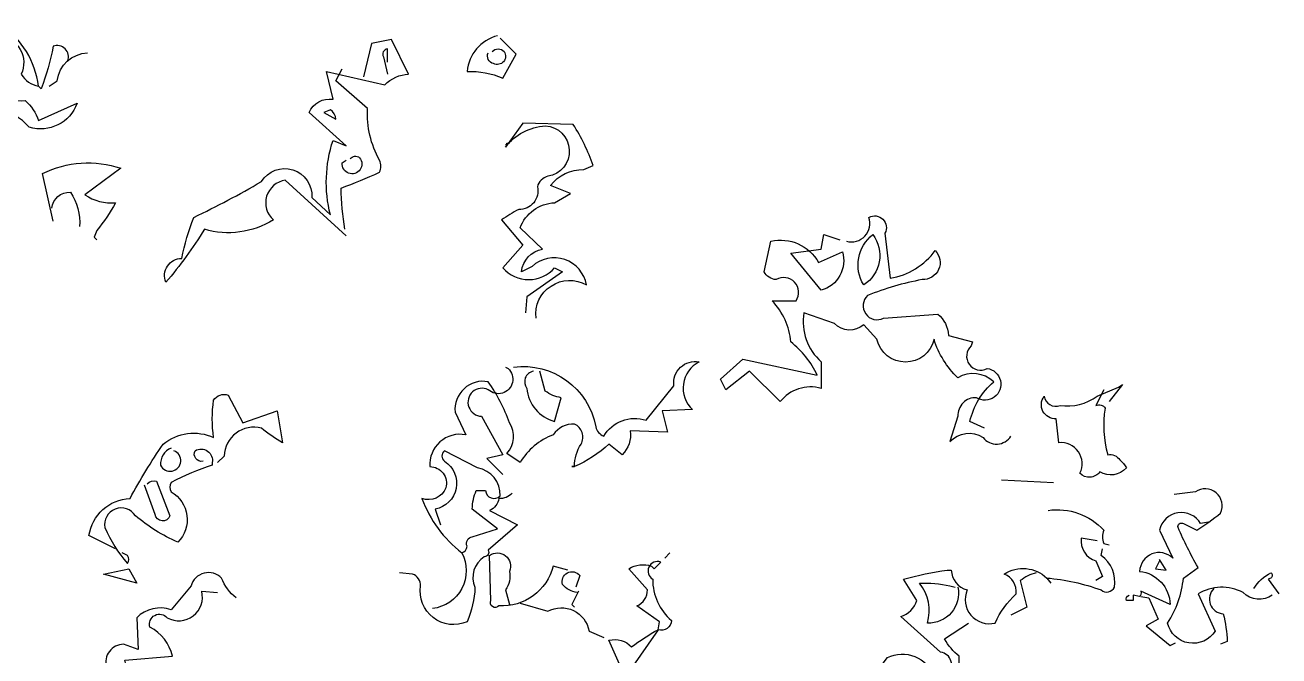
# Model space of a CAD drawing. Extents: x 951.8 to 961.6, y 1779.7 to 1793.2.
# Drawn here: x 955.05 to 961.4, y 1790.01 to 1793.21 of the extents above; entities that cross this region are included whole.
import ezdxf

# ---------------------------------------------------------------- set-up
doc = ezdxf.new("R2010")
doc.units = 0
doc.layers.get('0').update_dxf_attribs({"linetype": 'CONTINUOUS'})

msp = doc.modelspace()

# ---------------------------------------------------------------- linework, layer by layer
at = {"linetype": 'CONTINUOUS'}
for points in [[(954.7546, 1792.9771), (954.721, 1793.0511), (954.7142, 1793.0578, -0.240921), (954.9227, 1792.957), (954.9428, 1792.957, 0.236053), (954.9227, 1793.1519, -0.5), (955.0302, 1792.957, 0.236053), (955.1176, 1792.8965, 0.211075), (954.9294, 1793.2057, 0.162277), (954.9227, 1793.1385), (954.9092, 1793.1385, -0.383194), (954.8487, 1793.0444, -0.056625), (954.7613, 1793.0645), (954.7479, 1793.0645)], [(957.4437, 1793.1519, 0.315994), (957.2891, 1792.9704, -0.114075), (957.4706, 1792.9368), (957.5378, 1793.0578), (957.4571, 1793.1385)], [(955.2655, 1793.0242, 0.651581), (955.1916, 1793.0982, -0.045349), (955.1311, 1792.883), (955.1176, 1792.8965)], [(956.6773, 1792.1368), (956.368, 1792.4192, 0.636124), (956.3075, 1792.2175, -0.212875), (955.958, 1792.1704, -0.040161), (955.763, 1791.9015, -0.538727), (955.8437, 1792.0225, -0.038391), (955.9042, 1792.2309, 0.023422), (956.247, 1792.4124, -0.778931), (956.5025, 1792.3318), (956.5966, 1792.2444, -0.14267), (956.6101, 1792.6208), (956.6773, 1792.5939), (956.489, 1792.762, -0.349304), (956.6101, 1792.8292), (956.5764, 1792.9704), (956.8722, 1792.9032, -0.186783), (956.9933, 1792.957), (956.9059, 1793.1318), (956.805, 1793.1116), (956.7647, 1792.9435)], [(956.8857, 1793.0175), (956.8857, 1793.0847, 0.535172), (956.8655, 1793.0444), (956.8857, 1792.957)], [(957.4168, 1793.0713, -0.449051), (957.4773, 1793.0713, -0.780762), (957.4235, 1793.0108, -0.5), (957.3966, 1793.0645)], [(955.1714, 1792.8965), (955.2117, 1792.9234, -0.365204), (955.3664, 1793.0645)], [(954.8016, 1792.8158, 0.143021), (954.7613, 1792.957, -0.358047), (954.889, 1792.8696, 0.172546), (955.0504, 1792.8225, -0.123093), (955.1176, 1792.7217), (955.3126, 1792.8091, -0.40274), (955.0706, 1792.6881, 0.082748), (954.9966, 1792.7486, -0.343094), (954.7613, 1792.5133)], [(956.6706, 1792.1704, -0.04158), (956.6504, 1792.3788, 0.012192), (956.8454, 1792.4595, 0.248367), (956.8454, 1792.52, -0.13884), (956.7848, 1792.7822), (956.6235, 1792.9234), (956.6571, 1792.9839)], [(956.563, 1792.762), (956.6235, 1792.7284, 0.276978), (956.5966, 1792.7755), (956.563, 1792.762)], [(957.6386, 1791.72, -0.61586), (957.8941, 1791.8881, 0.591492), (957.6185, 1791.9822), (957.5647, 1791.9553, -0.334061), (957.6723, 1792.0696), (957.558, 1792.1771, -0.300079), (957.7328, 1792.3049), (957.8134, 1792.3519), (957.7126, 1792.3923, -0.24559), (957.8807, 1792.4729), (957.9277, 1792.4931, 0.064346), (957.8269, 1792.7015), (957.5714, 1792.7082), (957.484, 1792.5872, -0.216293), (957.6857, 1792.6948, -0.89946), (957.6991, 1792.4393, 0.265564), (957.6454, 1792.3855, -0.5), (957.5512, 1792.2713, 0.034439), (957.4638, 1792.2175), (957.5714, 1792.0897), (957.4706, 1791.9755, 0.461777), (957.7328, 1791.9755), (957.7731, 1791.9553), (957.5916, 1791.8276), (957.5849, 1791.7469)], [(955.1916, 1792.2108), (955.1378, 1792.4528, -0.198578), (955.5344, 1792.4797), (955.3529, 1792.3452, 0.173447), (955.5075, 1792.3049, -0.044205), (955.4134, 1792.1637), (955.4, 1792.1301), (955.4134, 1792.1166)], [(956.6975, 1792.5267, -0.442368), (956.7445, 1792.5334, -1.516525), (956.6571, 1792.5066), (956.6773, 1792.52)], [(955.1848, 1792.278, -0.388977), (955.279, 1792.3587, -0.162277), (955.326, 1792.1839)], [(959.2118, 1792.1099, 0.600372), (959.326, 1792.2309, -0.753342), (959.4067, 1792.1502), (959.4336, 1791.9217, 0.194229), (959.6622, 1792.0629, -0.678314), (959.595, 1791.915, 0.051498), (959.3193, 1791.8343, 0.881622), (959.4, 1791.72), (959.6756, 1791.7402, -0.201935), (959.7294, 1791.6326), (959.8504, 1791.599), (959.8437, 1791.5788, 0.881622), (959.9244, 1791.4645, -1.244614), (959.8706, 1791.3166, 0.436066), (959.7765, 1791.2225), (959.7361, 1791.0948, -0.359619), (959.9042, 1791.1149, 0.522507), (960.0454, 1791.1217)], [(959.9109, 1791.162), (959.837, 1791.1956, -0.157089), (959.958, 1791.3973, 0.333328), (959.7765, 1791.4175, -0.128128), (959.6555, 1791.6124, -0.797302), (959.3664, 1791.6124), (959.2992, 1791.6864, -0.408356), (959.1513, 1791.6931), (958.9966, 1791.7469, 0.259506), (959.084, 1791.4981), (959.084, 1791.3637, 0.302765), (958.8756, 1791.2965), (958.721, 1791.4511), (958.6, 1791.357), (958.5731, 1791.4107), (958.6874, 1791.5116), (959.0639, 1791.4309, 0.117401), (958.9294, 1791.599, 0.173203), (958.8353, 1791.8074), (958.9563, 1791.8074, 0.806671), (958.8555, 1791.915, -0.276978), (958.7949, 1791.9553), (958.8286, 1792.1099, -0.330963), (959.0706, 1792.0023), (959.1916, 1792.0561, -0.419418), (959.084, 1791.8612), (958.9294, 1792.0494), (959.084, 1792.0696), (959.0975, 1792.1435), (959.1781, 1792.1166)], [(959.3462, 1792.1435, -0.434998), (959.2992, 1791.8881, -0.383423), (959.3462, 1792.1435)], [(957.5244, 1791.4713, -0.4021), (957.9412, 1791.1687, 0.236053), (957.9815, 1791.1217, -0.350769), (958.1966, 1791.2023), (958.3378, 1791.3771, -0.513931), (958.4655, 1791.4981, 0.519897), (958.4319, 1791.2561), (958.2773, 1791.2494), (958.3042, 1791.1418), (958.116, 1791.1486, -0.233566), (958.0756, 1791.0276), (958.0084, 1791.0813, -0.081039), (957.8336, 1790.967), (957.8202, 1790.967), (957.8336, 1790.967, -0.147995), (957.8672, 1791.0813, 0.442368), (957.8336, 1791.1822, 0.265564), (957.726, 1791.1284, 0.169403), (957.558, 1790.9872), (957.4907, 1791.0343, 0.349014), (957.5042, 1791.1889, 0.066803), (957.3966, 1791.3973, 0.501038), (957.2286, 1791.2427), (957.2823, 1791.1284, 0.492294), (957.1008, 1790.967, -0.5), (957.1815, 1790.8595, -0.4142), (957.0605, 1790.8057, 0.138321), (957.2622, 1790.5301, -0.529709), (957.1143, 1790.2477)], [(957.484, 1791.4713), (957.4975, 1791.4645, -1.00415), (957.3966, 1791.357, 1.247116), (957.363, 1791.2225), (957.4706, 1791.0276), (957.3899, 1791.0074), (957.4706, 1790.9267)], [(957.6252, 1791.4511, 0.54657), (957.5916, 1791.3637, 0.310577), (957.7328, 1791.1956), (957.7664, 1791.3166, -0.131805), (957.6857, 1791.3502), (957.6588, 1791.4511)], [(960.516, 1791.357), (960.4756, 1791.2763, -0.4142), (960.5227, 1791.2628, 0.112411), (960.5361, 1791.0276, -0.302765), (960.5966, 1791.0007, -0.099014), (960.6303, 1790.9603, -0.357651), (960.4958, 1790.9402, -0.463791), (960.395, 1790.9334, 0.593826), (960.2874, 1791.0881), (960.2739, 1791.2091, -0.62767), (960.2134, 1791.3234, 0.457672), (960.2941, 1791.2763, 0.184982), (960.4824, 1791.3234), (960.5899, 1791.3704), (960.6101, 1791.3839), (960.5429, 1791.2965)], [(955.5075, 1790.5502), (955.3731, 1790.6175, -0.357925), (955.5815, 1790.8057, -0.02861), (955.7495, 1791.0813, -0.284912), (956.005, 1791.1149, -0.072906), (956.005, 1791.3032, -0.350769), (956.079, 1791.3301), (956.1529, 1791.1889), (956.3277, 1791.2494), (956.3546, 1791.0881, -0.042465), (956.247, 1791.162, 0.482147), (956.0588, 1791.0208), (956.0252, 1790.9872)], [(955.9512, 1790.9939, -0.618027), (955.9109, 1791.0477, -0.649872), (955.9983, 1790.9872), (955.9983, 1790.9738, 0.048447), (955.7899, 1790.8864, 0.291199), (955.7899, 1790.8393, -0.493149), (955.8235, 1790.5839, -0.073044), (955.6084, 1790.7183, 0.819794), (955.4537, 1790.6578, 0.07692), (955.568, 1790.4763, 0.333328), (955.568, 1790.5166), (955.5411, 1790.5301)], [(955.7899, 1791.0612, 0.326447), (955.7361, 1790.9738, 1.475342), (955.8033, 1791.0477)], [(957.2622, 1790.5301, 0.333328), (957.2891, 1790.5637, -0.5), (957.3159, 1790.6107), (957.4437, 1790.6511), (957.3159, 1790.7519, -0.099014), (957.3361, 1790.846), (957.3832, 1790.846, 0.663971), (957.4571, 1790.8191, 0.376755), (957.3428, 1790.9603), (957.1748, 1791.0477, 0.5), (957.1748, 1790.9939, -0.682281), (957.1277, 1790.7519), (957.1546, 1790.6712)], [(955.6689, 1790.8797, -0.302765), (955.7159, 1790.8931), (955.7832, 1790.7183, -0.816528), (955.7092, 1790.725), (955.6554, 1790.8729)], [(961.3698, 1790.3149, -0.369919), (961.2219, 1790.3284, 0.264481), (960.9933, 1790.3217), (961.0807, 1790.1334, -0.666656), (960.8387, 1790.1738, 0.123093), (960.9193, 1790.4023), (960.9933, 1790.4561, -0.027252), (960.8924, 1790.6578, -0.720749), (960.9193, 1790.678), (960.9866, 1790.6444, 0.03653), (961.1076, 1790.7318, 0.769547), (960.9798, 1790.8393), (960.8723, 1790.8259)], [(957.5176, 1790.8326, -0.243835), (957.4504, 1790.8057, -0.263626), (957.4033, 1790.7452), (957.5445, 1790.6712), (957.3966, 1790.5435, -0.535172), (957.3765, 1790.5099, 0.371796), (957.3294, 1790.3553, -0.090164), (957.2891, 1790.1805, -0.594772), (957.0538, 1790.362, 0.312363), (957.0134, 1790.4225), (956.9462, 1790.4292)], [(960.2336, 1790.7452, -0.247742), (960.516, 1790.6444, 0.207977), (960.516, 1790.5771), (960.5429, 1790.5704)], [(961.0471, 1790.6847), (961.0067, 1790.678, 0.686798), (960.7983, 1790.6444), (960.8655, 1790.5032, 0.648468), (960.6975, 1790.436, -0.37442), (960.8521, 1790.2679), (960.7042, 1790.3351, -0.236053), (960.6975, 1790.3082), (960.6639, 1790.3149), (960.6639, 1790.2881), (960.6303, 1790.2881, -0.4142), (960.6437, 1790.3149)], [(960.4824, 1790.5906), (960.4017, 1790.604, 0.37204), (960.4756, 1790.4897), (960.5092, 1790.4091), (960.4756, 1790.3889)], [(959.4202, 1789.804), (959.3328, 1789.7973, -0.159866), (959.4202, 1789.999, -0.443787), (959.6555, 1789.9049, 1.153), (959.6891, 1790.0259), (959.4874, 1790.2074, 0.251633), (959.5681, 1790.2881), (959.5008, 1790.3956, -0.035156), (959.7227, 1790.4427), (959.7429, 1790.4427, 0.326782), (959.8235, 1790.3418, 0.618027), (959.9647, 1790.1738, -0.102722), (960.0723, 1790.3217, 0.333328), (960.0118, 1790.4225, -0.346832), (960.2269, 1790.4023, -0.064789), (960.5025, 1790.3418, 0.5), (960.5697, 1790.3553, 0.287735), (960.5025, 1790.5166), (960.5092, 1790.5502)], [(957.8, 1790.4427), (957.726, 1790.4628, -0.35936), (957.4504, 1790.2612, -0.872879), (957.4101, 1790.2881), (957.4033, 1790.5166, -0.762802), (957.5042, 1790.436, -0.205246), (957.484, 1790.3418), (957.5042, 1790.2679)], [(958.0622, 1789.9654), (958.0084, 1790.0864, -0.286789), (958.1227, 1790.0528, -0.035156), (958.2571, 1790.1402), (958.2639, 1790.1805), (958.1496, 1790.2612, 0.308105), (958.2033, 1790.3418), (958.1092, 1790.4494, -0.220123), (958.2235, 1790.4628), (958.237, 1790.4494), (958.2706, 1790.483, 0.907883), (958.2302, 1790.3956, 0.222046), (958.3244, 1790.1872, -0.523941), (958.2571, 1790.1402), (958.0286, 1789.8107, -0.099014)], [(956.1193, 1790.3015, -0.140045), (956.0453, 1790.4023, 0.57489), (955.8907, 1790.362), (955.7899, 1790.241, 0.29335), (955.6151, 1790.2007), (955.6218, 1790.0393), (955.5479, 1790.0662, 0.477875), (955.4605, 1789.9519, -0.21463), (955.4403, 1789.8107, -0.178345), (955.3327, 1789.6292), (955.3193, 1789.6023, 0.217789), (955.4941, 1789.6897), (955.4537, 1789.8309), (955.5949, 1789.8242), (955.5546, 1789.9855), (955.7966, 1790.0057, 0.213028), (955.6823, 1790.1536, -0.817993), (955.7697, 1790.2007, 0.658905), (955.9445, 1790.3351), (956.0252, 1790.3284)], [(957.847, 1790.3284, -0.178345), (957.7731, 1790.3687, -0.817993), (957.8605, 1790.4158), (957.8403, 1790.3553)], [(960.1731, 1790.4292, 0.092926), (960.0924, 1790.3889), (960.126, 1790.2544), (960.0454, 1790.2141)], [(961.2756, 1790.3486, -0.132751), (961.363, 1790.4292, -0.5), (961.363, 1790.4023), (961.3496, 1790.3956), (961.4034, 1790.3217)], [(959.7765, 1790.3553, -0.489075), (959.6218, 1790.1738, 0.257034), (959.5815, 1790.3754, -0.076462), (959.7361, 1790.362), (959.763, 1790.3553)], [(961.074, 1790.3486, 0.656815), (961.121, 1790.2208, -0.053406), (961.1412, 1790.0796), (961.1076, 1790.0662)], [(957.558, 1790.2746), (957.6991, 1790.2343, -0.510468), (957.9075, 1790.1334), (957.9815, 1790.0998)], [(959.3193, 1789.5754), (959.4672, 1789.6494, 0.25), (959.642, 1789.5956, 0.663467), (959.6286, 1789.757, -0.148178), (959.6823, 1789.8578), (959.7563, 1789.804, 0.057068), (959.7832, 1790.0057, -0.099014), (959.7092, 1790.0931), (959.8302, 1790.1738)]]:
    msp.add_lwpolyline(points, format="xyb", dxfattribs=at)
for points in [[(957.484, 1792.6007), (957.4907, 1792.5939), (957.4907, 1792.6074), (957.5042, 1792.6074)], [(959.9983, 1790.8998), (960.2605, 1790.8864)], [(958.3176, 1790.5301), (958.2907, 1790.5032)], [(960.7983, 1790.4897), (960.7782, 1790.4494), (960.8319, 1790.4427), (960.7983, 1790.4965), (960.7983, 1790.4897)], [(955.447, 1790.4225), (955.5748, 1790.4494), (955.6151, 1790.3754), (955.447, 1790.4225)], [(960.2269, 1790.4023), (960.2471, 1790.3754)], [(957.8538, 1790.3351), (957.8202, 1790.2679), (957.8336, 1790.2544)], [(960.7042, 1790.3082), (960.7445, 1790.3015), (960.7916, 1790.1939), (960.7311, 1790.1603), (960.8521, 1790.0595), (960.879, 1790.0729)]]:
    msp.add_lwpolyline(points, dxfattribs=at)

doc.saveas('drawing.dxf')
